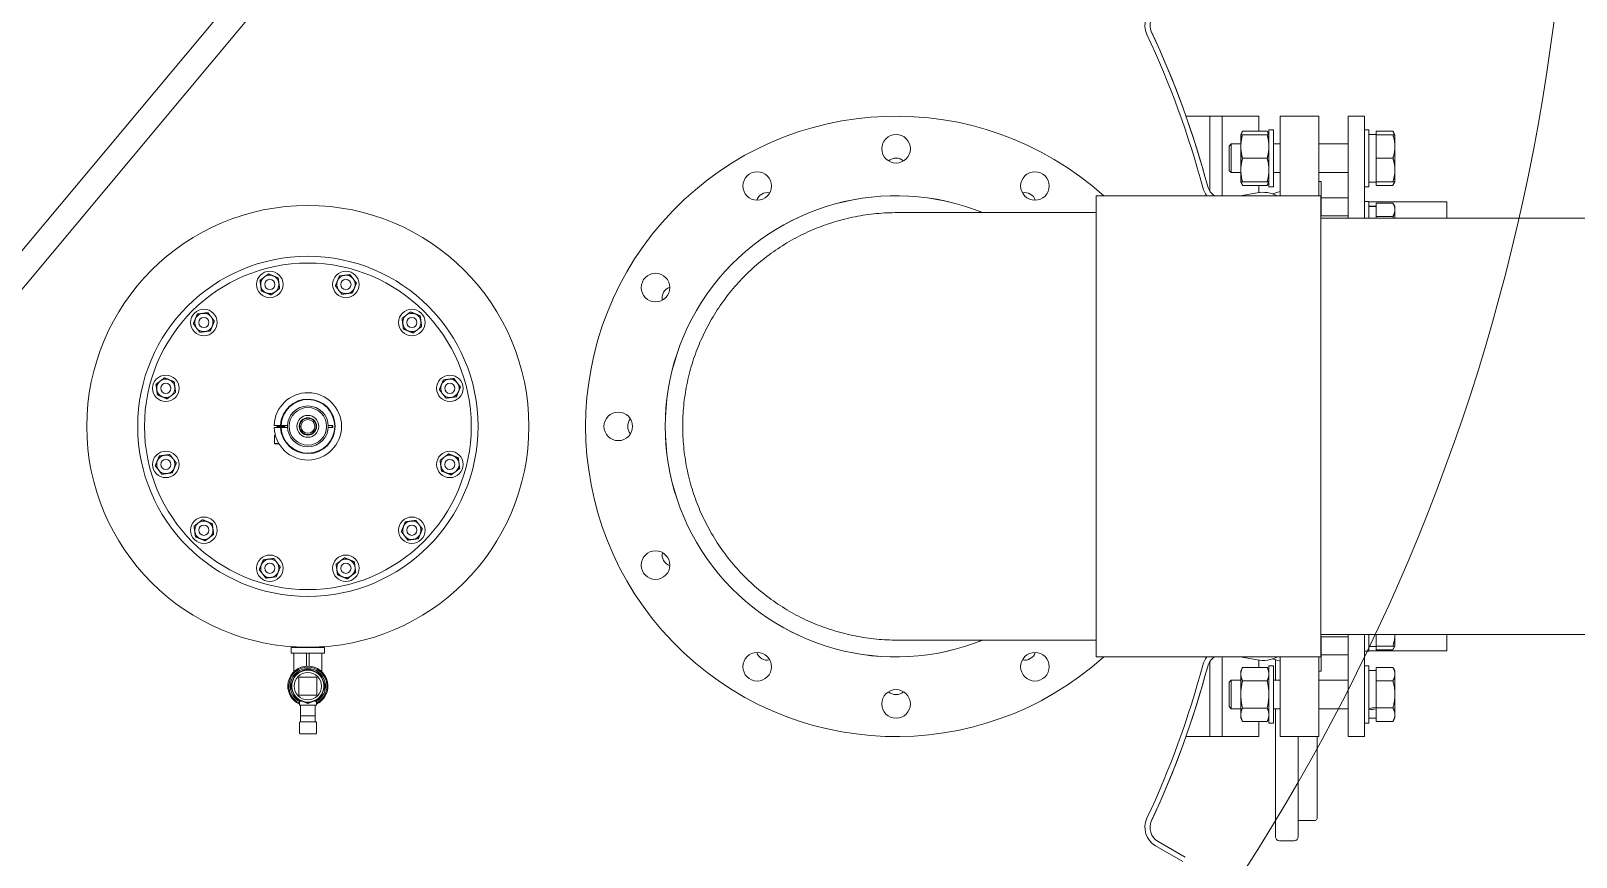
# Model space of a CAD drawing. Header units: inches. Extents: x 20 to 536, y 8 to 344.
# Drawn here: x 102.39 to 149.68, y 240.82 to 266.12 of the extents above; entities that cross this region are included whole.
import ezdxf

# ---------------------------------------------------------------- set-up
doc = ezdxf.new("R2010")
doc.units = ezdxf.units.IN
doc.header["$LTSCALE"] = 16
doc.header["$MEASUREMENT"] = 0
doc.layers.add('Visible', color=7, linetype='Continuous', lineweight=18)

msp = doc.modelspace()

# ---------------------------------------------------------------- linework, layer by layer
at = {"layer": 'Visible', "linetype": 'Continuous', "lineweight": 18}
for p, q in [((95.57438, 251.56119), (110.64495, 269.59249)), ((111.22041, 269.11152), (96.14985, 251.08021)), ((138.84374, 263.51143), (137.7402, 263.51143)), ((138.46874, 261.21764), (138.46874, 263.51143)), ((138.46874, 263.51143), (139.96874, 263.51143)), ((138.84374, 263.51143), (138.84374, 261.07343)), ((139.96874, 263.05203), (139.96874, 263.51143)), ((140.62076, 261.07343), (140.62076, 263.51143)), ((140.62076, 263.51143), (141.81076, 263.51143)), ((141.81076, 261.07343), (141.81076, 263.51143)), ((142.69874, 263.51143), (142.69874, 260.38643)), ((143.19874, 263.51143), (142.69874, 263.51143)), ((143.19874, 260.38643), (143.19874, 263.51143)), ((139.41911, 262.9408), (139.47098, 263.05203)), ((139.41911, 262.9408), (139.41911, 262.5813)), ((139.47098, 263.05203), (140.22624, 263.05203)), ((139.47098, 262.9408), (140.22624, 262.9408)), ((140.27811, 262.9408), (140.22624, 263.05203)), ((140.27811, 263.0968), (140.27811, 261.3468)), ((140.27811, 263.0968), (140.41874, 263.0968)), ((140.41874, 261.3468), (140.41874, 263.0968)), ((143.19874, 263.0968), (143.33936, 263.0968)), ((143.33936, 261.3468), (143.33936, 263.0968)), ((143.33936, 262.9513), (143.55836, 262.9513)), ((143.55836, 262.9513), (143.55836, 263.05174)), ((143.55836, 263.05174), (144.07229, 263.05174)), ((143.55836, 262.9513), (143.55836, 262.94187)), ((143.55836, 262.69102), (143.55836, 262.94187)), ((143.55836, 262.94187), (144.07229, 262.94187)), ((144.13648, 262.94055), (144.07317, 263.05022)), ((144.13649, 262.94055), (144.13648, 262.94055)), ((144.13649, 262.58316), (144.13649, 262.94055)), ((139.05836, 262.59315), (139.12451, 262.6593)), ((139.05836, 261.85045), (139.05836, 262.59315)), ((139.12451, 262.6593), (139.12451, 261.7843)), ((139.41911, 262.6593), (139.12451, 262.6593)), ((139.41911, 262.5813), (139.41911, 261.8623)), ((140.62076, 262.6593), (140.41874, 262.6593)), ((142.69874, 262.6593), (141.81076, 262.6593)), ((143.55836, 262.69102), (143.55836, 262.4753)), ((143.55836, 262.22445), (143.55836, 262.4753)), ((144.13649, 261.86442), (144.13649, 262.58316)), ((139.47098, 262.2218), (140.22624, 262.2218)), ((143.55836, 261.97267), (143.55836, 262.22445)), ((143.55836, 262.22445), (144.07229, 262.22445)), ((143.55836, 261.97267), (143.55836, 261.75616)), ((139.05836, 261.85045), (139.12451, 261.7843)), ((139.41911, 261.7843), (139.12451, 261.7843)), ((139.41911, 261.8623), (139.41911, 261.5028)), ((139.41911, 261.5028), (139.47098, 261.39157)), ((139.47098, 261.5028), (140.22624, 261.5028)), ((140.27811, 261.5028), (140.22624, 261.39157)), ((140.62076, 261.7843), (140.41874, 261.7843)), ((142.69874, 261.7843), (141.81076, 261.7843)), ((141.81076, 261.51143), (141.87326, 261.51143)), ((141.87326, 260.45934), (141.87326, 261.51143)), ((143.33936, 261.4923), (143.55836, 261.4923)), ((143.55836, 261.50438), (143.55836, 261.75616)), ((143.55836, 261.50345), (143.55836, 261.50438)), ((143.55836, 261.50438), (144.07229, 261.50438)), ((143.55836, 261.50345), (143.55836, 261.4923)), ((143.55836, 261.50173), (144.07229, 261.50173)), ((143.55836, 261.39186), (143.55836, 261.4923)), ((144.13648, 261.50305), (144.07317, 261.39338)), ((144.13649, 261.50305), (144.13648, 261.50305)), ((144.13649, 261.50305), (144.13649, 261.86442)), ((144.13649, 261.50305), (144.13649, 261.50305)), ((134.99174, 261.07343), (134.99174, 246.94943)), ((141.86874, 261.07343), (134.99174, 261.07343)), ((139.91623, 261.16414), (139.40179, 261.07343)), ((139.47098, 261.39157), (140.22624, 261.39157)), ((139.96874, 261.17197), (139.96874, 261.39157)), ((140.27811, 261.3468), (140.41874, 261.3468)), ((140.39031, 261.13313), (140.62076, 261.20143)), ((141.86874, 261.07343), (141.86874, 246.94943)), ((143.19874, 261.3468), (143.33936, 261.3468)), ((143.55836, 261.39186), (144.07229, 261.39186)), ((134.99174, 260.55743), (128.90348, 260.55743)), ((141.87326, 261.01143), (142.69874, 261.01143)), ((143.19874, 260.89684), (143.33936, 260.89684)), ((143.33936, 260.38643), (143.33936, 260.89684)), ((143.33936, 260.88643), (145.71874, 260.88643)), ((143.33936, 260.75134), (143.55836, 260.75134)), ((143.55836, 260.70748), (143.55836, 260.85177)), ((143.55836, 260.85177), (144.07229, 260.85177)), ((143.55836, 260.70748), (143.55836, 260.5834)), ((143.55836, 260.4391), (143.55836, 260.5834)), ((144.13649, 260.74059), (144.07317, 260.85025)), ((144.13649, 260.64544), (144.13649, 260.74059)), ((144.13649, 260.38643), (144.13649, 260.64544)), ((145.71874, 260.38643), (145.71874, 260.88643)), ((142.69874, 260.45934), (141.86874, 260.45934)), ((141.86874, 260.38643), (157.61874, 260.38643)), ((143.55836, 260.38643), (143.55836, 260.4391)), ((143.55836, 260.4391), (144.07229, 260.4391)), ((109.86296, 254.04237), (109.83795, 254.04237)), ((109.83795, 253.98049), (109.86296, 253.98049)), ((110.03368, 254.04237), (109.86296, 254.04237)), ((109.86296, 253.98049), (110.03368, 253.98049)), ((110.04869, 254.04237), (110.03368, 254.04237)), ((110.03368, 253.98049), (110.04869, 253.98049)), ((110.2445, 254.04237), (110.04869, 254.04237)), ((110.04869, 253.98049), (110.2445, 253.98049)), ((111.62915, 254.04237), (111.49297, 254.04237)), ((111.49297, 253.98049), (111.62915, 253.98049)), ((111.62915, 253.98049), (111.62915, 254.04237)), ((128.90348, 247.46543), (134.99174, 247.46543)), ((141.86874, 247.63643), (157.61874, 247.63643)), ((142.69874, 247.56352), (141.86874, 247.56352)), ((141.87326, 246.51143), (141.87326, 247.56352)), ((142.69874, 247.63643), (142.69874, 244.51143)), ((143.19874, 244.51143), (143.19874, 247.63643)), ((143.33936, 247.12602), (143.33936, 247.63643)), ((143.55836, 247.63643), (143.55836, 247.53538)), ((143.55836, 247.2836), (143.55836, 247.53538)), ((144.13649, 247.28228), (144.13649, 247.63643)), ((145.71874, 247.13643), (145.71874, 247.63643)), ((110.35614, 247.23867), (111.38133, 247.23867)), ((110.35614, 247.23867), (110.35614, 247.06781)), ((110.35614, 247.06781), (110.82937, 247.06781)), ((110.44157, 247.06781), (110.44157, 246.64812)), ((110.45221, 247.23867), (110.45157, 247.25906)), ((110.82937, 247.06932), (110.82937, 246.66881)), ((110.90811, 246.66881), (110.90811, 247.06932)), ((110.90811, 247.06781), (111.38133, 247.06781)), ((111.28526, 247.23867), (111.2859, 247.25906)), ((111.2959, 247.06781), (111.2959, 246.64812)), ((111.38133, 247.23867), (111.38133, 247.06781)), ((141.86874, 246.94943), (134.99174, 246.94943)), ((138.84374, 246.94943), (138.84374, 244.51472)), ((139.40179, 246.94943), (139.91623, 246.85872)), ((139.96874, 246.63129), (139.96874, 246.85089)), ((140.39031, 246.88973), (140.62076, 246.82143)), ((140.47661, 246.86415), (140.47661, 246.23856)), ((140.62076, 244.51143), (140.62076, 246.94943)), ((141.81076, 244.51143), (141.81076, 246.94943)), ((141.87326, 247.01143), (142.69874, 247.01143)), ((143.19874, 247.12602), (143.33936, 247.12602)), ((143.33936, 247.27152), (143.55836, 247.27152)), ((143.33936, 247.13643), (145.71874, 247.13643)), ((143.55836, 247.28268), (143.55836, 247.2836)), ((143.55836, 247.2836), (144.07229, 247.2836)), ((143.55836, 247.28268), (143.55836, 247.27152)), ((143.55836, 247.28095), (144.07229, 247.28095)), ((143.55836, 247.17109), (143.55836, 247.27152)), ((143.55836, 247.17109), (144.07229, 247.17109)), ((144.13648, 247.28227), (144.07317, 247.17261)), ((144.13649, 247.28227), (144.13648, 247.28227)), ((144.13649, 247.28227), (144.13649, 247.28228)), ((110.44157, 246.64812), (110.44157, 246.49653)), ((111.2959, 246.49653), (111.2959, 246.64812)), ((138.46874, 244.51143), (138.46874, 246.80522)), ((139.41911, 246.52006), (139.47098, 246.63129)), ((139.41911, 246.52006), (139.41911, 246.42373)), ((139.41911, 246.42373), (139.41911, 245.80106)), ((139.47098, 246.63129), (140.22624, 246.63129)), ((140.27811, 246.52006), (140.22624, 246.63129)), ((140.27811, 246.67606), (140.27811, 244.92606)), ((140.27811, 246.67606), (140.41874, 246.67606)), ((140.41874, 244.92606), (140.41874, 246.67606)), ((141.81076, 246.51143), (141.87326, 246.51143)), ((143.19874, 246.67606), (143.33936, 246.67606)), ((143.33936, 244.92606), (143.33936, 246.67606)), ((143.33936, 246.53056), (143.55836, 246.53056)), ((143.55836, 246.4867), (143.55836, 246.631)), ((143.55836, 246.631), (144.07229, 246.631)), ((143.55836, 246.4867), (143.55836, 246.36262)), ((143.55836, 246.21833), (143.55836, 246.36262)), ((144.13649, 246.51981), (144.07317, 246.62948)), ((144.13649, 246.42466), (144.13649, 246.51981)), ((144.13649, 245.80336), (144.13649, 246.42466)), ((110.59314, 245.78198), (110.59314, 246.33316)), ((110.59314, 246.33316), (111.14433, 246.33316)), ((111.14433, 246.33316), (111.14433, 245.78198)), ((139.05836, 246.17241), (139.12451, 246.23856)), ((139.05836, 245.42971), (139.05836, 246.17241)), ((139.12451, 246.23856), (139.12451, 245.36356)), ((139.41911, 246.23856), (139.12451, 246.23856)), ((139.47098, 246.21618), (140.22624, 246.21618)), ((140.62076, 246.23856), (140.41874, 246.23856)), ((142.69874, 246.23856), (141.81076, 246.23856)), ((143.55836, 245.92813), (143.55836, 246.21833)), ((143.55836, 246.21833), (144.07229, 246.21833)), ((143.55836, 245.92813), (143.55836, 245.67858)), ((111.14433, 245.78198), (110.59314, 245.78198)), ((110.60861, 245.63495), (110.60861, 245.59207)), ((110.60861, 245.59207), (110.60861, 245.4757)), ((110.60861, 245.59207), (110.71212, 245.59207)), ((110.60861, 245.4757), (111.12887, 245.4757)), ((110.64254, 245.14316), (110.64254, 245.4757)), ((111.02535, 245.59207), (111.12887, 245.59207)), ((111.09494, 245.14316), (111.09494, 245.4757)), ((111.12887, 245.59207), (111.12887, 245.63495)), ((111.12887, 245.4757), (111.12887, 245.59207)), ((139.05836, 245.42971), (139.12451, 245.36356)), ((139.41911, 245.80106), (139.41911, 245.17839)), ((143.55836, 245.38839), (143.55836, 245.67858)), ((144.13649, 245.17976), (144.13649, 245.80336)), ((110.60861, 244.94159), (110.60861, 244.7013)), ((111.10799, 244.96247), (110.62949, 244.96247)), ((110.64254, 245.14316), (111.09494, 245.14316)), ((110.64254, 245.14316), (110.64254, 244.96247)), ((111.09494, 244.96247), (111.09494, 245.14316)), ((111.12887, 244.7013), (111.12887, 244.94159)), ((139.41911, 245.36356), (139.12451, 245.36356)), ((139.41911, 245.17839), (139.41911, 245.08206)), ((139.41911, 245.08206), (139.47098, 244.97083)), ((139.47098, 245.38595), (140.22624, 245.38595)), ((139.47098, 244.97083), (140.22624, 244.97083)), ((139.96874, 244.51143), (139.96874, 244.97083)), ((140.27811, 245.08206), (140.22624, 244.97083)), ((140.62076, 245.36356), (140.41874, 245.36356)), ((140.47661, 245.36356), (140.47661, 241.44502)), ((142.69874, 245.36356), (141.81076, 245.36356)), ((143.33936, 245.07156), (143.55836, 245.07156)), ((143.55836, 245.24249), (143.55836, 245.38839)), ((143.55836, 245.38839), (144.07229, 245.38839)), ((143.55836, 245.24249), (143.55836, 245.11702)), ((143.55836, 244.97112), (143.55836, 245.11702)), ((143.55836, 244.97112), (144.07229, 244.97112)), ((144.13649, 245.08231), (144.07317, 244.97264)), ((144.13649, 245.08231), (144.13649, 245.17976)), ((110.60861, 244.7013), (110.60861, 244.61942)), ((111.10799, 244.59854), (110.62949, 244.59854)), ((111.12887, 244.61942), (111.12887, 244.7013)), ((138.79374, 244.51143), (137.7402, 244.51143)), ((138.46874, 244.51143), (139.96874, 244.51143)), ((138.79374, 244.51472), (138.79374, 244.51143)), ((138.79374, 244.51472), (138.84374, 244.51472)), ((140.27811, 244.92606), (140.41874, 244.92606)), ((140.62076, 244.51143), (141.81076, 244.51143)), ((141.17661, 241.44502), (141.17661, 244.51143)), ((141.75161, 242.00502), (141.75161, 244.51143)), ((143.19874, 244.51143), (142.69874, 244.51143)), ((143.19874, 244.92606), (143.33936, 244.92606)), ((141.19661, 241.94502), (141.69161, 241.94502)), ((136.81248, 241.16323), (137.64058, 240.68512)), ((137.71808, 240.81935), (136.88998, 241.29746)), ((140.60161, 241.32002), (141.05161, 241.32002))]:
    msp.add_line(p, q, dxfattribs=at)
at = {"layer": 'Visible'}
for p, q in [((109.91561, 254.0296), (109.91561, 254.03406)), ((109.91561, 253.99389), (109.91561, 253.99835)), ((109.93881, 254.012), (109.93881, 254.01621)), ((110.14241, 254.0296), (110.14241, 254.03381)), ((110.14241, 253.99389), (110.14241, 253.99809)), ((110.16561, 254.01174), (110.16561, 254.01621)), ((109.87649, 253.73049), (109.85311, 253.73049)), ((109.85311, 253.49049), (109.85311, 253.73049)), ((109.97873, 253.49049), (109.85311, 253.49049)), ((109.86311, 253.48049), (109.85311, 253.49049)), ((109.86311, 253.48049), (109.98466, 253.48049))]:
    msp.add_line(p, q, dxfattribs=at)
at = {"layer": 'Visible', "linetype": 'Continuous', "lineweight": 18}
for centre, radius in [((86.51016, 274.4507), 63), ((128.86874, 262.51143), 0.4375), ((124.61874, 261.37265), 0.4375), ((133.11874, 261.37265), 0.4375), ((110.86874, 254.01143), 6.76524), ((110.86874, 254.01143), 5.20759), ((110.86874, 254.01143), 5), ((109.70405, 258.3581), 0.406), ((112.03342, 258.3581), 0.406), ((121.50752, 258.26143), 0.4375), ((109.70405, 258.3581), 0.15625), ((112.03342, 258.3581), 0.15625), ((107.68675, 257.19341), 0.406), ((107.68675, 257.19341), 0.15625), ((114.05072, 257.19341), 0.406), ((114.05072, 257.19341), 0.15625), ((106.52207, 255.17612), 0.406), ((115.2154, 255.17612), 0.406), ((106.52207, 255.17612), 0.15625), ((115.2154, 255.17612), 0.15625), ((110.86874, 254.01143), 0.625), ((110.86874, 254.01143), 0.575), ((120.36874, 254.01143), 0.4375), ((110.86874, 254.01143), 0.335), ((110.86874, 254.01143), 0.26562), ((110.86874, 254.01143), 0.25), ((110.86874, 254.01143), 0.21094), ((106.52207, 252.84674), 0.406), ((106.52207, 252.84674), 0.15625), ((115.2154, 252.84674), 0.406), ((115.2154, 252.84674), 0.15625), ((107.68675, 250.82945), 0.406), ((114.05072, 250.82945), 0.406), ((107.68675, 250.82945), 0.15625), ((114.05072, 250.82945), 0.15625), ((121.50752, 249.76143), 0.4375), ((109.70405, 249.66476), 0.406), ((109.70405, 249.66476), 0.15625), ((112.03342, 249.66476), 0.406), ((112.03342, 249.66476), 0.15625), ((124.61874, 246.65021), 0.4375), ((133.11874, 246.65021), 0.4375), ((110.86874, 246.05757), 0.41865), ((128.86874, 245.51143), 0.4375)]:
    msp.add_circle(centre, radius, dxfattribs=at)
for centre, radius, start, end in [((137.13998, 266.29239), 0.655, 120, 205.05457), ((137.13998, 266.29239), 0.5, 120, 205.05457), ((110.86874, 254.01143), 28.345, 14.94543, 25.05457), ((110.86874, 254.01143), 28.50133, 14.872782, 25.127218), ((110.86874, 254.01143), 28.5, 14.94543, 25.05457), ((128.86874, 254.01143), 9.5, 48.019149, 311.980851), ((128.86874, 261.88673), 0.34045, 47.728402, 132.271598), ((128.86874, 254.01143), 7.063, 67.941615, 292.058385), ((128.86874, 254.01143), 7.062, 67.961645, 292.038355), ((124.93154, 260.83083), 0.34045, 77.865466, 162.131746), ((132.80614, 260.83173), 0.34045, 17.71143, 102.240592), ((138.88772, 261.4905), 0.655, 194.94543, 219.549707), ((138.88772, 261.4905), 0.5, 194.94543, 236.526302), ((140.08988, 260.17933), 1, 63.392735, 100), ((109.70405, 258.3581), 0.2815, 127.5, 187.5), ((109.70405, 258.3581), 0.2815, 187.5, 247.5), ((109.70405, 258.3581), 0.2815, 67.5, 127.5), ((109.70405, 258.3581), 0.2815, 7.5, 67.5), ((109.70405, 258.3581), 0.2815, 307.5, 7.5), ((112.03342, 258.3581), 0.2815, 157.5, 217.5), ((112.03342, 258.3581), 0.2815, 97.5, 157.5), ((112.03342, 258.3581), 0.2815, 217.5, 277.5), ((112.03342, 258.3581), 0.2815, 37.5, 97.5), ((112.03342, 258.3581), 0.2815, 277.5, 337.5), ((112.03342, 258.3581), 0.2815, 337.5, 37.5), ((122.04844, 257.94883), 0.34045, 107.71143, 192.240592), ((109.70405, 258.3581), 0.2815, 247.5, 307.5), ((107.68675, 257.19341), 0.2815, 157.5, 217.5), ((107.68675, 257.19341), 0.2815, 97.5, 157.5), ((107.68675, 257.19341), 0.2815, 37.5, 97.5), ((107.68675, 257.19341), 0.2815, 337.5, 37.5), ((114.05072, 257.19341), 0.2815, 127.5, 187.5), ((114.05072, 257.19341), 0.2815, 67.5, 127.5), ((114.05072, 257.19341), 0.2815, 7.5, 67.5), ((114.05072, 257.19341), 0.2815, 307.5, 7.5), ((107.68675, 257.19341), 0.2815, 217.5, 277.5), ((107.68675, 257.19341), 0.2815, 277.5, 337.5), ((114.05072, 257.19341), 0.2815, 187.5, 247.5), ((114.05072, 257.19341), 0.2815, 247.5, 307.5), ((106.52207, 255.17612), 0.2815, 127.5, 187.5), ((106.52207, 255.17612), 0.2815, 67.5, 127.5), ((106.52207, 255.17612), 0.2815, 7.5, 67.5), ((115.2154, 255.17612), 0.2815, 97.5, 157.5), ((115.2154, 255.17612), 0.2815, 37.5, 97.5), ((115.2154, 255.17612), 0.2815, 337.5, 37.5), ((106.52207, 255.17612), 0.2815, 187.5, 247.5), ((106.52207, 255.17612), 0.2815, 247.5, 307.5), ((106.52207, 255.17612), 0.2815, 307.5, 7.5), ((110.86874, 254.01143), 1.03125, 181.719131, 178.280869), ((115.2154, 255.17612), 0.2815, 157.5, 217.5), ((115.2154, 255.17612), 0.2815, 217.5, 277.5), ((115.2154, 255.17612), 0.2815, 277.5, 337.5), ((110.86897, 254.01143), 0.83586, 182.121153, 177.878847), ((110.86897, 254.01143), 0.82086, 182.159932, 177.840068), ((110.86874, 254.01143), 0.74325, 357.614396, 2.385604), ((110.86874, 254.01143), 0.75025, 357.636667, 2.363333), ((120.99614, 254.01143), 0.34045, 138.132807, 221.867193), ((106.52207, 252.84674), 0.2815, 97.5, 157.5), ((106.52207, 252.84674), 0.2815, 37.5, 97.5), ((106.52207, 252.84674), 0.2815, 337.5, 37.5), ((115.2154, 252.84674), 0.2815, 127.5, 187.5), ((115.2154, 252.84674), 0.2815, 67.5, 127.5), ((115.2154, 252.84674), 0.2815, 7.5, 67.5), ((106.52207, 252.84674), 0.2815, 157.5, 217.5), ((106.52207, 252.84674), 0.2815, 217.5, 277.5), ((106.52207, 252.84674), 0.2815, 277.5, 337.5), ((115.2154, 252.84674), 0.2815, 187.5, 247.5), ((115.2154, 252.84674), 0.2815, 247.5, 307.5), ((115.2154, 252.84674), 0.2815, 307.5, 7.5), ((107.68675, 250.82945), 0.2815, 67.5, 127.5), ((107.68675, 250.82945), 0.2815, 7.5, 67.5), ((114.05072, 250.82945), 0.2815, 97.5, 157.5), ((114.05072, 250.82945), 0.2815, 37.5, 97.5), ((107.68675, 250.82945), 0.2815, 127.5, 187.5), ((107.68675, 250.82945), 0.2815, 187.5, 247.5), ((107.68675, 250.82945), 0.2815, 307.5, 7.5), ((114.05072, 250.82945), 0.2815, 157.5, 217.5), ((114.05072, 250.82945), 0.2815, 217.5, 277.5), ((114.05072, 250.82945), 0.2815, 277.5, 337.5), ((114.05072, 250.82945), 0.2815, 337.5, 37.5), ((107.68675, 250.82945), 0.2815, 247.5, 307.5), ((122.04934, 250.07423), 0.34045, 167.865466, 252.131746), ((109.70405, 249.66476), 0.2815, 157.5, 217.5), ((109.70405, 249.66476), 0.2815, 97.5, 157.5), ((109.70405, 249.66476), 0.2815, 37.5, 97.5), ((109.70405, 249.66476), 0.2815, 337.5, 37.5), ((112.03342, 249.66476), 0.2815, 127.5, 187.5), ((112.03342, 249.66476), 0.2815, 67.5, 127.5), ((112.03342, 249.66476), 0.2815, 7.5, 67.5), ((112.03342, 249.66476), 0.2815, 307.5, 7.5), ((109.70405, 249.66476), 0.2815, 217.5, 277.5), ((109.70405, 249.66476), 0.2815, 277.5, 337.5), ((112.03342, 249.66476), 0.2815, 187.5, 247.5), ((112.03342, 249.66476), 0.2815, 247.5, 307.5), ((110.86874, 247.58041), 0.5126, 265.595064, 274.404936), ((124.93134, 247.19113), 0.34045, 197.71143, 282.240592), ((132.80594, 247.19203), 0.34045, 257.865466, 342.131746), ((138.88772, 246.53236), 0.655, 140.450293, 165.05457), ((138.88772, 246.53236), 0.5, 123.473698, 165.05457), ((140.08988, 247.84353), 1, 260, 296.607265), ((110.86874, 246.05757), 0.6125, 295.131805, 244.868195), ((110.86874, 246.05757), 0.58187, 296.554878, 243.445122), ((110.86874, 246.05757), 0.53823, 298.901314, 241.098686), ((110.86874, 246.05757), 0.49, 112.5, 157.5), ((110.86874, 246.05757), 0.49, 67.5, 112.5), ((110.86874, 246.05757), 0.49, 22.5, 67.5), ((110.86874, 254.01143), 28.345, 334.94543, 345.05457), ((110.86874, 254.01143), 28.50133, 334.872782, 345.127218), ((110.86874, 254.01143), 28.5, 334.94543, 345.05457), ((110.86874, 246.05757), 0.49, 157.5, 202.5), ((110.86874, 246.05757), 0.49, 337.5, 22.5), ((128.86874, 246.13613), 0.34045, 227.728402, 312.271598), ((110.86874, 246.05757), 0.49, 202.5, 247.5), ((110.86874, 246.05757), 0.49, 247.5, 292.5), ((110.86874, 246.05757), 0.49, 292.5, 337.5), ((110.62949, 244.94159), 0.02088, 90, 180), ((111.10799, 244.94159), 0.02088, 0, 90), ((110.62949, 244.61942), 0.02088, 180, 270), ((111.10799, 244.61942), 0.02088, 270, 0), ((137.13998, 241.73047), 0.655, 154.94543, 240), ((137.13998, 241.73047), 0.5, 154.94543, 240), ((141.19661, 241.92502), 0.02, 90, 180), ((141.69161, 242.00502), 0.06, 270, 0), ((140.60161, 241.44502), 0.125, 180, 270), ((141.05161, 241.44502), 0.125, 270, 0)]:
    msp.add_arc(centre, radius, start, end, dxfattribs=at)
for centre, major_axis, ratio, start_param, end_param in [((143.40311, 260.02184), (4.13718, 0.06815), 0.17555657, 1.53036991, 1.58331368), ((143.71361, 260.02184), (4.13718, 0.06815), 0.17555657, 1.60543894, 1.65848831), ((143.40311, 245.80106), (4.13677, 0.60217), 0.09953958, 4.68249111, 4.73543488), ((143.71361, 245.80106), (4.13677, 0.60217), 0.09953958, 4.60731648, 4.66036585)]:
    msp.add_ellipse(centre, major_axis=major_axis, ratio=ratio, start_param=start_param, end_param=end_param, dxfattribs=at)
for points, weights in [([(139.41911, 262.9408), (139.41911, 262.9408), (139.47098, 262.9408)], [1, 1.0379548493, 1]), ([(139.47098, 262.9408), (139.41911, 262.74814), (139.41911, 262.5813)], [1, 1.0379548493, 1]), ([(139.47098, 263.05203), (139.44363, 262.99338), (139.43094, 262.9408)], [1, 1.01965956375, 1.01895290532]), ([(140.26628, 262.9408), (140.25359, 262.99338), (140.22624, 263.05203)], [1.01895290532, 1.01965956375, 1]), ([(140.27811, 262.5813), (140.27811, 262.74814), (140.22624, 262.9408)], [1, 1.0379548493, 1]), ([(140.22624, 262.9408), (140.27811, 262.9408), (140.27811, 262.9408)], [1, 1.0379548493, 1]), ([(144.12185, 262.94116), (144.10614, 262.99343), (144.07229, 263.05174)], [1.02385469408, 1.02721658286, 1.01001874936]), ([(144.07229, 262.94187), (144.13613, 262.94117), (144.13648, 262.94055)], [1.01001874936, 1.04295195648, 1.00049098489]), ([(144.13649, 262.58316), (144.13649, 262.74964), (144.07229, 262.94187)], [1, 1.04314139574, 1.01001874936]), ([(139.41911, 262.5813), (139.41911, 262.41446), (139.47098, 262.2218)], [1, 1.0379548493, 1]), ([(140.22624, 262.2218), (140.27811, 262.41446), (140.27811, 262.5813)], [1, 1.0379548493, 1]), ([(144.07229, 262.22445), (144.13649, 262.41668), (144.13649, 262.58316)], [1.01001874936, 1.04314139574, 1]), ([(139.47098, 262.2218), (139.41911, 262.02914), (139.41911, 261.8623)], [1, 1.0379548493, 1]), ([(140.27811, 261.8623), (140.27811, 262.02914), (140.22624, 262.2218)], [1, 1.0379548493, 1]), ([(144.13649, 261.86442), (144.13649, 262.03151), (144.07229, 262.22445)], [1, 1.04314139574, 1.01001874936]), ([(139.47098, 261.5028), (139.41911, 261.5028), (139.41911, 261.5028)], [1, 1.0379548493, 1]), ([(139.41911, 261.8623), (139.41911, 261.69546), (139.47098, 261.5028)], [1, 1.0379548493, 1]), ([(139.43094, 261.5028), (139.44363, 261.45022), (139.47098, 261.39157)], [1.01895290532, 1.01965956375, 1]), ([(140.22624, 261.5028), (140.27811, 261.69546), (140.27811, 261.8623)], [1, 1.0379548493, 1]), ([(140.27811, 261.5028), (140.27811, 261.5028), (140.22624, 261.5028)], [1, 1.0379548493, 1]), ([(140.22624, 261.39157), (140.25359, 261.45022), (140.26628, 261.5028)], [1, 1.01965956375, 1.01895290532]), ([(144.07229, 261.50438), (144.13649, 261.69732), (144.13649, 261.86442)], [1.01001874936, 1.04314139574, 1]), ([(144.13649, 261.50305), (144.13649, 261.50367), (144.07229, 261.50438)], [1, 1.04314139574, 1.01001874936]), ([(144.07229, 261.50173), (144.13649, 261.50244), (144.13649, 261.50305)], [1.01001874936, 1.04314139574, 1]), ([(144.07229, 261.39186), (144.10575, 261.45014), (144.12148, 261.50243)], [1.01001874936, 1.0270157383, 1.02393041351]), ([(144.07317, 261.39338), (144.07273, 261.39262), (144.07229, 261.39186)], [1.01045681717, 1.01023947663, 1.01001874936]), ([(144.13649, 260.64544), (144.13649, 260.7412), (144.07229, 260.85177)], [1, 1.04314139574, 1.01001874936]), ([(144.07229, 260.4391), (144.13649, 260.54968), (144.13649, 260.64544)], [1.01001874936, 1.04314139574, 1]), ([(144.08675, 260.38643), (144.08001, 260.41236), (144.07229, 260.4391)], [1.01671932168, 1.01388989207, 1.01001874936]), ([(109.53268, 258.58143), (109.59252, 258.62734), (109.66162, 258.68036)], [1, 1.0379548493, 1]), ([(109.66162, 258.68036), (109.74209, 258.64703), (109.81177, 258.61817)], [1, 1.0379548493, 1]), ([(111.99668, 258.63719), (112.07146, 258.64703), (112.15781, 258.6584)], [1, 1.0379548493, 1]), ([(112.15781, 258.6584), (112.21083, 258.5893), (112.25675, 258.52946)], [1, 1.0379548493, 1]), ([(109.40374, 258.48249), (109.47284, 258.53551), (109.53268, 258.58143)], [1, 1.0379548493, 1]), ([(109.42496, 258.32135), (109.41511, 258.39614), (109.40374, 258.48249)], [1, 1.0379548493, 1]), ([(109.44617, 258.16022), (109.4348, 258.24657), (109.42496, 258.32135)], [1, 1.0379548493, 1]), ([(109.81177, 258.61817), (109.88146, 258.5893), (109.96193, 258.55597)], [1, 1.0379548493, 1]), ([(110.00435, 258.23371), (109.93526, 258.18069), (109.87542, 258.13477)], [1, 1.0379548493, 1]), ([(109.96193, 258.55597), (109.9733, 258.46962), (109.98314, 258.39484)], [1, 1.0379548493, 1]), ([(109.98314, 258.39484), (109.99299, 258.32006), (110.00435, 258.23371)], [1, 1.0379548493, 1]), ([(111.71115, 258.31567), (111.74448, 258.39614), (111.77335, 258.46582)], [1, 1.0379548493, 1]), ([(111.81009, 258.18673), (111.76417, 258.24657), (111.71115, 258.31567)], [1, 1.0379548493, 1]), ([(111.77335, 258.46582), (111.80221, 258.53551), (111.83554, 258.61597)], [1, 1.0379548493, 1]), ([(111.90903, 258.05779), (111.85601, 258.12689), (111.81009, 258.18673)], [1, 1.0379548493, 1]), ([(111.83554, 258.61597), (111.9219, 258.62734), (111.99668, 258.63719)], [1, 1.0379548493, 1]), ([(112.29349, 258.25037), (112.26463, 258.18069), (112.2313, 258.10022)], [1, 1.0379548493, 1]), ([(112.25675, 258.52946), (112.30267, 258.46962), (112.35569, 258.40052)], [1, 1.0379548493, 1]), ([(112.35569, 258.40052), (112.32236, 258.32006), (112.29349, 258.25037)], [1, 1.0379548493, 1]), ([(109.59632, 258.09802), (109.52664, 258.12689), (109.44617, 258.16022)], [1, 1.0379548493, 1]), ([(109.74648, 258.03583), (109.66601, 258.06916), (109.59632, 258.09802)], [1, 1.0379548493, 1]), ([(109.87542, 258.13477), (109.81558, 258.08885), (109.74648, 258.03583)], [1, 1.0379548493, 1]), ([(112.07016, 258.079), (111.99538, 258.06916), (111.90903, 258.05779)], [1, 1.0379548493, 1]), ([(112.2313, 258.10022), (112.14495, 258.08885), (112.07016, 258.079)], [1, 1.0379548493, 1]), ([(107.36449, 257.15098), (107.39782, 257.23145), (107.42668, 257.30114)], [1, 1.0379548493, 1]), ([(107.42668, 257.30114), (107.45555, 257.37082), (107.48888, 257.45129)], [1, 1.0379548493, 1]), ([(107.48888, 257.45129), (107.57523, 257.46266), (107.65001, 257.4725)], [1, 1.0379548493, 1]), ([(107.65001, 257.4725), (107.72479, 257.48235), (107.81115, 257.49372)], [1, 1.0379548493, 1]), ([(107.81115, 257.49372), (107.86417, 257.42462), (107.91008, 257.36478)], [1, 1.0379548493, 1]), ([(107.91008, 257.36478), (107.956, 257.30494), (108.00902, 257.23584)], [1, 1.0379548493, 1]), ([(108.00902, 257.23584), (107.97569, 257.15537), (107.94683, 257.08569)], [1, 1.0379548493, 1]), ([(113.75041, 257.3178), (113.81951, 257.37082), (113.87935, 257.41674)], [1, 1.0379548493, 1]), ([(113.77162, 257.15667), (113.76178, 257.23145), (113.75041, 257.3178)], [1, 1.0379548493, 1]), ([(113.87935, 257.41674), (113.93919, 257.46266), (114.00829, 257.51568)], [1, 1.0379548493, 1]), ([(114.00829, 257.51568), (114.08876, 257.48235), (114.15844, 257.45348)], [1, 1.0379548493, 1]), ([(114.15844, 257.45348), (114.22813, 257.42462), (114.30859, 257.39129)], [1, 1.0379548493, 1]), ([(114.30859, 257.39129), (114.31996, 257.30494), (114.32981, 257.23015)], [1, 1.0379548493, 1]), ([(114.32981, 257.23015), (114.33965, 257.15537), (114.35102, 257.06902)], [1, 1.0379548493, 1]), ([(107.46343, 257.02204), (107.41751, 257.08189), (107.36449, 257.15098)], [1, 1.0379548493, 1]), ([(107.56236, 256.89311), (107.50934, 256.9622), (107.46343, 257.02204)], [1, 1.0379548493, 1]), ([(107.7235, 256.91432), (107.64872, 256.90447), (107.56236, 256.89311)], [1, 1.0379548493, 1]), ([(107.88463, 256.93553), (107.79828, 256.92416), (107.7235, 256.91432)], [1, 1.0379548493, 1]), ([(107.94683, 257.08569), (107.91796, 257.016), (107.88463, 256.93553)], [1, 1.0379548493, 1]), ([(113.79284, 256.99553), (113.78147, 257.08189), (113.77162, 257.15667)], [1, 1.0379548493, 1]), ([(113.94299, 256.93334), (113.8733, 256.9622), (113.79284, 256.99553)], [1, 1.0379548493, 1]), ([(114.09314, 256.87114), (114.01268, 256.90447), (113.94299, 256.93334)], [1, 1.0379548493, 1]), ([(114.22208, 256.97008), (114.16224, 256.92416), (114.09314, 256.87114)], [1, 1.0379548493, 1]), ([(114.35102, 257.06902), (114.28192, 257.016), (114.22208, 256.97008)], [1, 1.0379548493, 1]), ([(106.22176, 255.30051), (106.29086, 255.35353), (106.3507, 255.39945)], [1, 1.0379548493, 1]), ([(106.3507, 255.39945), (106.41054, 255.44536), (106.47964, 255.49838)], [1, 1.0379548493, 1]), ([(106.47964, 255.49838), (106.56011, 255.46505), (106.62979, 255.43619)], [1, 1.0379548493, 1]), ([(106.62979, 255.43619), (106.69948, 255.40732), (106.77995, 255.37399)], [1, 1.0379548493, 1]), ([(106.77995, 255.37399), (106.79132, 255.28764), (106.80116, 255.21286)], [1, 1.0379548493, 1]), ([(114.95533, 255.28384), (114.98419, 255.35353), (115.01752, 255.43399)], [1, 1.0379548493, 1]), ([(115.01752, 255.43399), (115.10388, 255.44536), (115.17866, 255.45521)], [1, 1.0379548493, 1]), ([(115.17866, 255.45521), (115.25344, 255.46505), (115.33979, 255.47642)], [1, 1.0379548493, 1]), ([(115.33979, 255.47642), (115.39281, 255.40732), (115.43873, 255.34748)], [1, 1.0379548493, 1]), ([(115.43873, 255.34748), (115.48465, 255.28764), (115.53767, 255.21854)], [1, 1.0379548493, 1]), ([(106.24298, 255.13937), (106.23313, 255.21416), (106.22176, 255.30051)], [1, 1.0379548493, 1]), ([(106.26419, 254.97824), (106.25282, 255.06459), (106.24298, 255.13937)], [1, 1.0379548493, 1]), ([(106.41434, 254.91604), (106.34466, 254.94491), (106.26419, 254.97824)], [1, 1.0379548493, 1]), ([(106.5645, 254.85385), (106.48403, 254.88718), (106.41434, 254.91604)], [1, 1.0379548493, 1]), ([(106.69344, 254.95279), (106.63359, 254.90687), (106.5645, 254.85385)], [1, 1.0379548493, 1]), ([(106.82237, 255.05173), (106.75328, 254.9987), (106.69344, 254.95279)], [1, 1.0379548493, 1]), ([(106.80116, 255.21286), (106.81101, 255.13808), (106.82237, 255.05173)], [1, 1.0379548493, 1]), ([(114.89313, 255.13369), (114.92646, 255.21416), (114.95533, 255.28384)], [1, 1.0379548493, 1]), ([(114.99207, 255.00475), (114.94616, 255.06459), (114.89313, 255.13369)], [1, 1.0379548493, 1]), ([(115.09101, 254.87581), (115.03799, 254.94491), (114.99207, 255.00475)], [1, 1.0379548493, 1]), ([(115.25214, 254.89702), (115.17736, 254.88718), (115.09101, 254.87581)], [1, 1.0379548493, 1]), ([(115.41328, 254.91824), (115.32693, 254.90687), (115.25214, 254.89702)], [1, 1.0379548493, 1]), ([(115.47547, 255.06839), (115.44661, 254.9987), (115.41328, 254.91824)], [1, 1.0379548493, 1]), ([(115.53767, 255.21854), (115.50434, 255.13808), (115.47547, 255.06839)], [1, 1.0379548493, 1]), ([(106.262, 252.95447), (106.29086, 253.02416), (106.32419, 253.10462)], [1, 1.0379548493, 1]), ([(106.32419, 253.10462), (106.41054, 253.11599), (106.48533, 253.12584)], [1, 1.0379548493, 1]), ([(106.48533, 253.12584), (106.56011, 253.13568), (106.64646, 253.14705)], [1, 1.0379548493, 1]), ([(106.64646, 253.14705), (106.69948, 253.07795), (106.7454, 253.01811)], [1, 1.0379548493, 1]), ([(106.7454, 253.01811), (106.79132, 252.95827), (106.84434, 252.88917)], [1, 1.0379548493, 1]), ([(114.9151, 252.97114), (114.98419, 253.02416), (115.04404, 253.07007)], [1, 1.0379548493, 1]), ([(115.04404, 253.07007), (115.10388, 253.11599), (115.17297, 253.16901)], [1, 1.0379548493, 1]), ([(115.17297, 253.16901), (115.25344, 253.13568), (115.32313, 253.10682)], [1, 1.0379548493, 1]), ([(115.32313, 253.10682), (115.39281, 253.07795), (115.47328, 253.04462)], [1, 1.0379548493, 1]), ([(115.47328, 253.04462), (115.48465, 252.95827), (115.49449, 252.88349)], [1, 1.0379548493, 1]), ([(106.1998, 252.80432), (106.23313, 252.88478), (106.262, 252.95447)], [1, 1.0379548493, 1]), ([(106.29874, 252.67538), (106.25282, 252.73522), (106.1998, 252.80432)], [1, 1.0379548493, 1]), ([(106.39768, 252.54644), (106.34466, 252.61554), (106.29874, 252.67538)], [1, 1.0379548493, 1]), ([(106.55881, 252.56765), (106.48403, 252.55781), (106.39768, 252.54644)], [1, 1.0379548493, 1]), ([(106.71995, 252.58887), (106.63359, 252.5775), (106.55881, 252.56765)], [1, 1.0379548493, 1]), ([(106.78214, 252.73902), (106.75328, 252.66933), (106.71995, 252.58887)], [1, 1.0379548493, 1]), ([(106.84434, 252.88917), (106.81101, 252.80871), (106.78214, 252.73902)], [1, 1.0379548493, 1]), ([(114.93631, 252.81), (114.92646, 252.88478), (114.9151, 252.97114)], [1, 1.0379548493, 1]), ([(114.95752, 252.64887), (114.94616, 252.73522), (114.93631, 252.81)], [1, 1.0379548493, 1]), ([(115.10768, 252.58667), (115.03799, 252.61554), (114.95752, 252.64887)], [1, 1.0379548493, 1]), ([(115.25783, 252.52448), (115.17736, 252.55781), (115.10768, 252.58667)], [1, 1.0379548493, 1]), ([(115.38677, 252.62342), (115.32693, 252.5775), (115.25783, 252.52448)], [1, 1.0379548493, 1]), ([(115.51571, 252.72235), (115.44661, 252.66933), (115.38677, 252.62342)], [1, 1.0379548493, 1]), ([(115.49449, 252.88349), (115.50434, 252.80871), (115.51571, 252.72235)], [1, 1.0379548493, 1]), ([(107.51539, 251.05278), (107.57523, 251.0987), (107.64433, 251.15172)], [1, 1.0379548493, 1]), ([(107.64433, 251.15172), (107.72479, 251.11839), (107.79448, 251.08952)], [1, 1.0379548493, 1]), ([(107.79448, 251.08952), (107.86417, 251.06066), (107.94463, 251.02733)], [1, 1.0379548493, 1]), ([(113.79064, 250.93718), (113.81951, 251.00686), (113.85284, 251.08733)], [1, 1.0379548493, 1]), ([(113.85284, 251.08733), (113.93919, 251.0987), (114.01397, 251.10854)], [1, 1.0379548493, 1]), ([(114.01397, 251.10854), (114.08876, 251.11839), (114.17511, 251.12976)], [1, 1.0379548493, 1]), ([(114.17511, 251.12976), (114.22813, 251.06066), (114.27404, 251.00082)], [1, 1.0379548493, 1]), ([(107.38645, 250.95384), (107.45555, 251.00686), (107.51539, 251.05278)], [1, 1.0379548493, 1]), ([(107.40766, 250.79271), (107.39782, 250.86749), (107.38645, 250.95384)], [1, 1.0379548493, 1]), ([(107.42888, 250.63157), (107.41751, 250.71792), (107.40766, 250.79271)], [1, 1.0379548493, 1]), ([(107.57903, 250.56938), (107.50934, 250.59824), (107.42888, 250.63157)], [1, 1.0379548493, 1]), ([(107.98706, 250.70506), (107.91796, 250.65204), (107.85812, 250.60612)], [1, 1.0379548493, 1]), ([(107.94463, 251.02733), (107.956, 250.94098), (107.96585, 250.86619)], [1, 1.0379548493, 1]), ([(107.96585, 250.86619), (107.97569, 250.79141), (107.98706, 250.70506)], [1, 1.0379548493, 1]), ([(113.72845, 250.78702), (113.76178, 250.86749), (113.79064, 250.93718)], [1, 1.0379548493, 1]), ([(113.82739, 250.65808), (113.78147, 250.71792), (113.72845, 250.78702)], [1, 1.0379548493, 1]), ([(113.92633, 250.52914), (113.8733, 250.59824), (113.82739, 250.65808)], [1, 1.0379548493, 1]), ([(114.31079, 250.72172), (114.28192, 250.65204), (114.24859, 250.57157)], [1, 1.0379548493, 1]), ([(114.27404, 251.00082), (114.31996, 250.94098), (114.37298, 250.87188)], [1, 1.0379548493, 1]), ([(114.37298, 250.87188), (114.33965, 250.79141), (114.31079, 250.72172)], [1, 1.0379548493, 1]), ([(107.72918, 250.50718), (107.64872, 250.54051), (107.57903, 250.56938)], [1, 1.0379548493, 1]), ([(107.85812, 250.60612), (107.79828, 250.5602), (107.72918, 250.50718)], [1, 1.0379548493, 1]), ([(114.08746, 250.55036), (114.01268, 250.54051), (113.92633, 250.52914)], [1, 1.0379548493, 1]), ([(114.24859, 250.57157), (114.16224, 250.5602), (114.08746, 250.55036)], [1, 1.0379548493, 1]), ([(109.38178, 249.62234), (109.41511, 249.7028), (109.44398, 249.77249)], [1, 1.0379548493, 1]), ([(109.44398, 249.77249), (109.47284, 249.84218), (109.50617, 249.92264)], [1, 1.0379548493, 1]), ([(109.50617, 249.92264), (109.59252, 249.93401), (109.66731, 249.94386)], [1, 1.0379548493, 1]), ([(109.66731, 249.94386), (109.74209, 249.9537), (109.82844, 249.96507)], [1, 1.0379548493, 1]), ([(109.82844, 249.96507), (109.88146, 249.89597), (109.92738, 249.83613)], [1, 1.0379548493, 1]), ([(109.92738, 249.83613), (109.9733, 249.77629), (110.02632, 249.70719)], [1, 1.0379548493, 1]), ([(110.02632, 249.70719), (109.99299, 249.62672), (109.96412, 249.55704)], [1, 1.0379548493, 1]), ([(111.73312, 249.78915), (111.80221, 249.84218), (111.86205, 249.88809)], [1, 1.0379548493, 1]), ([(111.75433, 249.62802), (111.74448, 249.7028), (111.73312, 249.78915)], [1, 1.0379548493, 1]), ([(111.86205, 249.88809), (111.9219, 249.93401), (111.99099, 249.98703)], [1, 1.0379548493, 1]), ([(111.99099, 249.98703), (112.07146, 249.9537), (112.14115, 249.92484)], [1, 1.0379548493, 1]), ([(112.14115, 249.92484), (112.21083, 249.89597), (112.2913, 249.86264)], [1, 1.0379548493, 1]), ([(112.2913, 249.86264), (112.30267, 249.77629), (112.31251, 249.70151)], [1, 1.0379548493, 1]), ([(112.31251, 249.70151), (112.32236, 249.62672), (112.33373, 249.54037)], [1, 1.0379548493, 1]), ([(109.48072, 249.4934), (109.4348, 249.55324), (109.38178, 249.62234)], [1, 1.0379548493, 1]), ([(109.57966, 249.36446), (109.52664, 249.43356), (109.48072, 249.4934)], [1, 1.0379548493, 1]), ([(109.74079, 249.38567), (109.66601, 249.37583), (109.57966, 249.36446)], [1, 1.0379548493, 1]), ([(109.90193, 249.40689), (109.81558, 249.39552), (109.74079, 249.38567)], [1, 1.0379548493, 1]), ([(109.96412, 249.55704), (109.93526, 249.48735), (109.90193, 249.40689)], [1, 1.0379548493, 1]), ([(111.77554, 249.46689), (111.76417, 249.55324), (111.75433, 249.62802)], [1, 1.0379548493, 1]), ([(111.9257, 249.40469), (111.85601, 249.43356), (111.77554, 249.46689)], [1, 1.0379548493, 1]), ([(112.07585, 249.3425), (111.99538, 249.37583), (111.9257, 249.40469)], [1, 1.0379548493, 1]), ([(112.20479, 249.44144), (112.14495, 249.39552), (112.07585, 249.3425)], [1, 1.0379548493, 1]), ([(112.33373, 249.54037), (112.26463, 249.48735), (112.20479, 249.44144)], [1, 1.0379548493, 1]), ([(144.07229, 247.2836), (144.1352, 247.47268), (144.13646, 247.63643)], [1.01001874936, 1.04245586077, 1.00175311487]), ([(144.13649, 247.28228), (144.13649, 247.28289), (144.07229, 247.2836)], [1, 1.04314139574, 1.01001874936]), ([(144.07229, 247.28095), (144.13649, 247.28166), (144.13649, 247.28228)], [1.01001874936, 1.04314139574, 1]), ([(144.07229, 247.17109), (144.10575, 247.22936), (144.12148, 247.28165)], [1.01001874936, 1.0270157383, 1.02393041351]), ([(144.07317, 247.17261), (144.07273, 247.17185), (144.07229, 247.17109)], [1.01045681717, 1.01023947663, 1.01001874936]), ([(110.41603, 246.24509), (110.45333, 246.33513), (110.49371, 246.4326)], [1, 1.0562990584, 1.07162109099]), ([(110.49371, 246.4326), (110.59117, 246.47297), (110.68122, 246.51027)], [1.07162109099, 1.0562990584, 1]), ([(110.68122, 246.51027), (110.77127, 246.54757), (110.86874, 246.58794)], [1, 1.0562990584, 1.07162109099]), ([(110.86874, 246.58794), (110.9662, 246.54757), (111.05625, 246.51027)], [1.07162109099, 1.0562990584, 1]), ([(111.05625, 246.51027), (111.1463, 246.47297), (111.24376, 246.4326)], [1, 1.0562990584, 1.07162109099]), ([(111.24376, 246.4326), (111.28414, 246.33513), (111.32144, 246.24509)], [1.07162109099, 1.0562990584, 1]), ([(139.47098, 246.63129), (139.41911, 246.52006), (139.41911, 246.42373)], [1, 1.0379548493, 1]), ([(139.41911, 246.42373), (139.41911, 246.32741), (139.47098, 246.21618)], [1, 1.0379548493, 1]), ([(140.27811, 246.42373), (140.27811, 246.52006), (140.22624, 246.63129)], [1, 1.0379548493, 1]), ([(140.22624, 246.21618), (140.27811, 246.32741), (140.27811, 246.42373)], [1, 1.0379548493, 1]), ([(144.13649, 246.42466), (144.13649, 246.52042), (144.07229, 246.631)], [1, 1.04314139574, 1.01001874936]), ([(144.07229, 246.21833), (144.13649, 246.3289), (144.13649, 246.42466)], [1.01001874936, 1.04314139574, 1]), ([(110.33836, 246.05757), (110.37874, 246.15504), (110.41603, 246.24509)], [1.07162109099, 1.0562990584, 1]), ([(110.41603, 245.87006), (110.37874, 245.96011), (110.33836, 246.05757)], [1, 1.0562990584, 1.07162109099]), ([(111.32144, 246.24509), (111.35874, 246.15504), (111.39911, 246.05757)], [1, 1.0562990584, 1.07162109099]), ([(111.39911, 246.05757), (111.35874, 245.96011), (111.32144, 245.87006)], [1.07162109099, 1.0562990584, 1]), ([(139.47098, 246.21618), (139.41911, 245.99372), (139.41911, 245.80106)], [1, 1.0379548493, 1]), ([(140.27811, 245.80106), (140.27811, 245.99372), (140.22624, 246.21618)], [1, 1.0379548493, 1]), ([(144.13649, 245.80336), (144.13649, 245.99595), (144.07229, 246.21833)], [1, 1.04314139574, 1.01001874936]), ([(110.49371, 245.68254), (110.45333, 245.78001), (110.41603, 245.87006)], [1.07162109099, 1.0562990584, 1]), ([(110.68122, 245.60487), (110.59117, 245.64217), (110.49371, 245.68254)], [1, 1.0562990584, 1.07162109099]), ([(110.86874, 245.5272), (110.77127, 245.56757), (110.68122, 245.60487)], [1.07162109099, 1.0562990584, 1]), ([(111.05625, 245.60487), (110.9662, 245.56757), (110.86874, 245.5272)], [1, 1.0562990584, 1.07162109099]), ([(111.24376, 245.68254), (111.1463, 245.64217), (111.05625, 245.60487)], [1.07162109099, 1.0562990584, 1]), ([(111.32144, 245.87006), (111.28414, 245.78001), (111.24376, 245.68254)], [1, 1.0562990584, 1.07162109099]), ([(139.41911, 245.80106), (139.41911, 245.60841), (139.47098, 245.38595)], [1, 1.0379548493, 1]), ([(140.22624, 245.38595), (140.27811, 245.60841), (140.27811, 245.80106)], [1, 1.0379548493, 1]), ([(144.07229, 245.38839), (144.13649, 245.61077), (144.13649, 245.80336)], [1.01001874936, 1.04314139574, 1]), ([(139.47098, 245.38595), (139.41911, 245.27472), (139.41911, 245.17839)], [1, 1.0379548493, 1]), ([(139.41911, 245.17839), (139.41911, 245.08206), (139.47098, 244.97083)], [1, 1.0379548493, 1]), ([(140.27811, 245.17839), (140.27811, 245.27472), (140.22624, 245.38595)], [1, 1.0379548493, 1]), ([(140.22624, 244.97083), (140.27811, 245.08206), (140.27811, 245.17839)], [1, 1.0379548493, 1]), ([(144.13649, 245.17976), (144.13649, 245.27658), (144.07229, 245.38839)], [1, 1.04314139574, 1.01001874936]), ([(144.07229, 244.97112), (144.13649, 245.08293), (144.13649, 245.17976)], [1.01001874936, 1.04314139574, 1]), ([(144.07317, 244.97264), (144.07273, 244.97188), (144.07229, 244.97112)], [1.01045681717, 1.01023947663, 1.01001874936])]:
    msp.add_rational_spline(points, weights, degree=2, dxfattribs=at)
msp.add_open_spline([(128.90348, 260.55743), (128.70051, 260.55743), (128.48814, 260.54794), (128.05642, 260.50649), (127.83708, 260.47453), (127.4029, 260.38841), (127.18797, 260.33424), (126.77315, 260.20771), (126.57327, 260.13536), (126.19882, 259.98044), (126.00691, 259.89076), (125.62524, 259.68803), (125.4355, 259.57497), (125.06862, 259.33012), (124.89142, 259.19828), (124.55779, 258.92359), (124.40137, 258.78075), (124.11543, 258.49503), (123.97266, 258.33896), (123.69808, 258.00605), (123.56626, 257.82922), (123.32144, 257.46311), (123.20838, 257.27374), (123.00564, 256.8928), (122.91596, 256.70123), (122.76136, 256.32821), (122.68928, 256.1295), (122.56317, 255.71711), (122.50914, 255.50343), (122.42323, 255.07176), (122.39131, 254.85367), (122.34991, 254.42442), (122.34042, 254.21326), (122.34042, 253.8096), (122.34991, 253.59844), (122.39131, 253.16919), (122.42323, 252.9511), (122.50914, 252.51943), (122.56317, 252.30575), (122.68928, 251.89336), (122.76136, 251.69465), (122.91596, 251.32163), (123.00564, 251.13006), (123.20838, 250.74912), (123.32144, 250.55976), (123.56626, 250.19364), (123.69808, 250.01681), (123.97266, 249.68391), (124.11543, 249.52783), (124.40137, 249.24211), (124.55779, 249.09927), (124.89142, 248.82458), (125.06862, 248.69274), (125.4355, 248.44789), (125.62524, 248.33483), (126.00691, 248.1321), (126.19882, 248.04242), (126.57327, 247.8875), (126.77315, 247.81515), (127.18797, 247.68862), (127.4029, 247.63445), (127.83708, 247.54833), (128.05642, 247.51637), (128.48814, 247.47492), (128.70051, 247.46543), (128.90348, 247.46543)], degree=3, knots=[-69.24527277, -69.24527277, -69.24527277, -69.24527277, -67.69865315, -67.69865315, -66.15203353, -66.15203353, -64.60541391, -64.60541391, -63.0587943, -63.0587943, -61.51760162, -61.51760162, -59.97640893, -59.97640893, -58.43521625, -58.43521625, -56.89402357, -56.89402357, -55.35507376, -55.35507376, -53.81612394, -53.81612394, -52.27717413, -52.27717413, -50.73822432, -50.73822432, -49.2003046, -49.2003046, -47.66238488, -47.66238488, -46.12446516, -46.12446516, -44.58654544, -44.58654544, -43.04862572, -43.04862572, -41.510706, -41.510706, -39.97278628, -39.97278628, -38.43486656, -38.43486656, -36.89591675, -36.89591675, -35.35696694, -35.35696694, -33.81801712, -33.81801712, -32.27906731, -32.27906731, -30.73787463, -30.73787463, -29.19668195, -29.19668195, -27.65548926, -27.65548926, -26.11429658, -26.11429658, -24.56767697, -24.56767697, -23.02105735, -23.02105735, -21.47443773, -21.47443773, -19.92781811, -19.92781811, -19.92781811, -19.92781811], dxfattribs=at)
at = {"layer": 'Visible'}
for points, knots in [([(109.91598, 253.99346), (109.91525, 253.99388), (109.9156, 253.99429), (109.91947, 253.99546), (109.92506, 253.99623), (109.9418, 253.99773), (109.95275, 253.99841), (109.97877, 253.99988), (109.99361, 254.00064), (110.02492, 254.00214), (110.04105, 254.00282), (110.0733, 254.00428), (110.08907, 254.00506), (110.1172, 254.00656), (110.12937, 254.00724), (110.14937, 254.0087), (110.15684, 254.00948), (110.16413, 254.01076), (110.16561, 254.01125), (110.16561, 254.01174)], [14.67134261, 14.67134261, 14.67134261, 14.67134261, 14.74310326, 14.74310326, 14.86643449, 14.86643449, 14.98873801, 14.98873801, 15.11197955, 15.11197955, 15.23300922, 15.23300922, 15.35772634, 15.35772634, 15.47873201, 15.47873201, 15.60354823, 15.60354823, 15.68782965, 15.68782965, 15.68782965, 15.68782965]), ([(109.91598, 254.02917), (109.91545, 254.02948), (109.91549, 254.02978), (109.9176, 254.03083), (109.92236, 254.03161), (109.93758, 254.03312), (109.94771, 254.03381), (109.97261, 254.03526), (109.98728, 254.03604), (110.01836, 254.03755), (110.03441, 254.03825), (110.06691, 254.03969), (110.08303, 254.04047), (110.1051, 254.04162), (110.11201, 254.04199), (110.11841, 254.04236)], [16.656121358, 16.656121358, 16.656121358, 16.656121358, 16.708731045, 16.708731045, 16.83402428, 16.83402428, 16.955049068, 16.955049068, 17.080433705, 17.080433705, 17.201484426, 17.201484426, 17.326959114, 17.326959114, 17.389157913, 17.389157913, 17.389157913, 17.389157913]), ([(110.02645, 254.04237), (110.01062, 254.04165), (109.99528, 254.04091), (109.96717, 254.03942), (109.95467, 254.03874), (109.93386, 254.03728), (109.92591, 254.03651), (109.91744, 254.03516), (109.91561, 254.03462), (109.91561, 254.03407)], [15.439340543, 15.439340543, 15.439340543, 15.439340543, 15.559635142, 15.559635142, 15.680437471, 15.680437471, 15.805490528, 15.805490528, 15.899120174, 15.899120174, 15.899120174, 15.899120174]), ([(110.16524, 254.01664), (110.16569, 254.01637), (110.16573, 254.01612), (110.16428, 254.01512), (110.15991, 254.01434), (110.14536, 254.01283), (110.13554, 254.01212), (110.11112, 254.01068), (110.09661, 254.00991), (110.06571, 254.00839), (110.04969, 254.00768), (110.0171, 254.00625), (110.00084, 254.00547), (109.97149, 254.00395), (109.95856, 254.00324), (109.93668, 254.00181), (109.92811, 254.00103), (109.91797, 253.9996), (109.91561, 253.99897), (109.91561, 253.99835)], [16.86642482, 16.86642482, 16.86642482, 16.86642482, 16.9109956, 16.9109956, 17.03649436, 17.03649436, 17.15748149, 17.15748149, 17.28306553, 17.28306553, 17.40409839, 17.40409839, 17.52976653, 17.52976653, 17.65084822, 17.65084822, 17.77659932, 17.77659932, 17.88291535, 17.88291535, 17.88291535, 17.88291535])]:
    msp.add_open_spline(points, degree=3, knots=knots, dxfattribs=at)
for points in [[(109.91598, 254.03448), (109.92051, 254.03711), (109.92505, 254.03974), (109.92959, 254.04237)], [(109.93881, 254.01595), (109.9312, 254.02036), (109.92359, 254.02477), (109.91598, 254.02918)], [(109.91598, 253.99877), (109.92374, 254.00326), (109.9315, 254.00776), (109.93926, 254.01226)], [(109.93837, 253.98049), (109.93091, 253.98482), (109.92344, 253.98914), (109.91598, 253.99347)], [(110.15718, 254.04237), (110.15211, 254.03943), (110.14703, 254.03649), (110.14196, 254.03355)], [(110.16524, 254.01132), (110.15748, 254.00683), (110.14972, 254.00233), (110.14196, 253.99783)], [(110.14241, 254.02986), (110.15002, 254.02544), (110.15763, 254.02103), (110.16524, 254.01663)], [(110.14241, 253.99414), (110.15002, 253.98973), (110.15763, 253.98532), (110.16524, 253.98091)], [(110.16524, 253.98092), (110.16549, 253.98078), (110.16561, 253.98064), (110.16561, 253.98049)]]:
    msp.add_open_spline(points, degree=3, dxfattribs=at)
for points, weights, knots in [([(110.14196, 254.03355), (110.1385, 254.03154), (110.1126, 254.0296), (110.08278, 254.02737), (110.04061, 254.02514), (109.99844, 254.0229), (109.96862, 254.02067), (109.93881, 254.01844), (109.93881, 254.01621)], [0.983633679554, 0.933205198033, 1, 0.923879532511, 1, 0.923879532511, 1, 0.923879532511, 1], [0.5008059996, 0.5008059996, 0.5008059996, 0.5065789474, 0.5065789474, 0.5131578947, 0.5131578947, 0.5197368421, 0.5197368421, 0.5263157895, 0.5263157895, 0.5263157895]), ([(110.14196, 253.99783), (110.1385, 253.99582), (110.1126, 253.99389), (110.08278, 253.99165), (110.04061, 253.98942), (109.99844, 253.98719), (109.96862, 253.98496), (109.93881, 253.98272), (109.93881, 253.98049)], [0.983633679554, 0.933205198033, 1, 0.923879532511, 1, 0.923879532511, 1, 0.923879532511, 1], [0.5534375785, 0.5534375785, 0.5534375785, 0.5592105263, 0.5592105263, 0.5657894737, 0.5657894737, 0.5723684211, 0.5723684211, 0.5789473684, 0.5789473684, 0.5789473684]), ([(110.14241, 254.0296), (110.14241, 254.02737), (110.1126, 254.02514), (110.08278, 254.0229), (110.04061, 254.02067), (109.99844, 254.01844), (109.96862, 254.01621), (109.94272, 254.01427), (109.93926, 254.01226)], [1, 0.923879532511, 1, 0.923879532511, 1, 0.923879532511, 1, 0.933205198033, 0.983633679554], [0.5, 0.5, 0.5, 0.5065789474, 0.5065789474, 0.5131578947, 0.5131578947, 0.5197368421, 0.5197368421, 0.5255097899, 0.5255097899, 0.5255097899]), ([(110.14241, 253.99389), (110.14241, 253.99165), (110.1126, 253.98942), (110.08278, 253.98719), (110.04061, 253.98496), (109.99844, 253.98272), (109.96862, 253.98049)], [1, 0.923879532511, 1, 0.923879532511, 1, 0.923879532511, 1], [0.5526315789, 0.5526315789, 0.5526315789, 0.5592105263, 0.5592105263, 0.5657894737, 0.5657894737, 0.5723684211, 0.5723684211, 0.5723684211])]:
    msp.add_rational_spline(points, weights, degree=2, knots=knots, dxfattribs=at)

doc.saveas('drawing.dxf')
